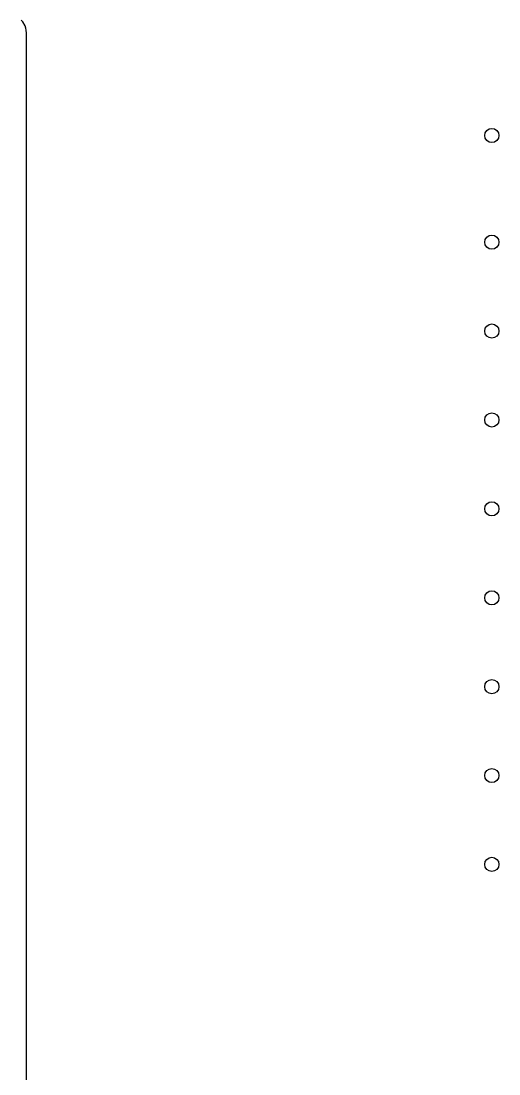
# Model space of a CAD drawing. Header units: inches. Extents: x 0.71 to 7.56, y -5.16 to -0.79.
# Drawn here: x 1.663 to 2.193, y -3.992 to -2.826 of the extents above; entities that cross this region are included whole.
import ezdxf

# ---------------------------------------------------------------- set-up
doc = ezdxf.new("R2010")
doc.units = ezdxf.units.IN
doc.header["$MEASUREMENT"] = 0
doc.layers.add('BLACK', color=250, linetype='CONTINUOUS')

msp = doc.modelspace()

# ---------------------------------------------------------------- linework, layer by layer
at = {"layer": 'BLACK', "linetype": 'CONTINUOUS'}
for p, q in [((1.6652, -2.827), (1.6634, -2.825)), ((1.6678, -2.8313), (1.6652, -2.827)), ((1.6652, -2.827), (1.6652, -2.827)), ((1.6652, -2.827), (1.6652, -2.827)), ((1.6687, -2.8341), (1.6678, -2.8313)), ((1.6691, -2.8361), (1.6687, -2.8341)), ((1.6695, -2.8395), (1.6691, -2.8361)), ((1.6695, -3.5622), (1.6695, -2.8395)), ((1.6695, -2.8395), (1.6695, -2.8395)), ((1.6695, -3.8533), (1.6695, -3.5622)), ((1.6695, -4.0859), (1.6695, -3.8533))]:
    msp.add_line(p, q, dxfattribs=at)
at = {"layer": 'BLACK'}
for centre in [(2.185, -2.9528), (2.185, -3.0709), (2.185, -3.1693), (2.185, -3.2677), (2.185, -3.3661), (2.185, -3.4646), (2.185, -3.563), (2.185, -3.6614), (2.185, -3.7598)]:
    msp.add_circle(centre, 0.00787, dxfattribs=at)
at = {"layer": 'WHITE'}
for centre in [(2.185, -2.9528), (2.185, -3.0709), (2.185, -3.1693), (2.185, -3.2677), (2.185, -3.3661), (2.185, -3.4646), (2.185, -3.563), (2.185, -3.6614), (2.185, -3.7598)]:
    msp.add_circle(centre, 0.00787, dxfattribs=at)

doc.saveas('drawing.dxf')
